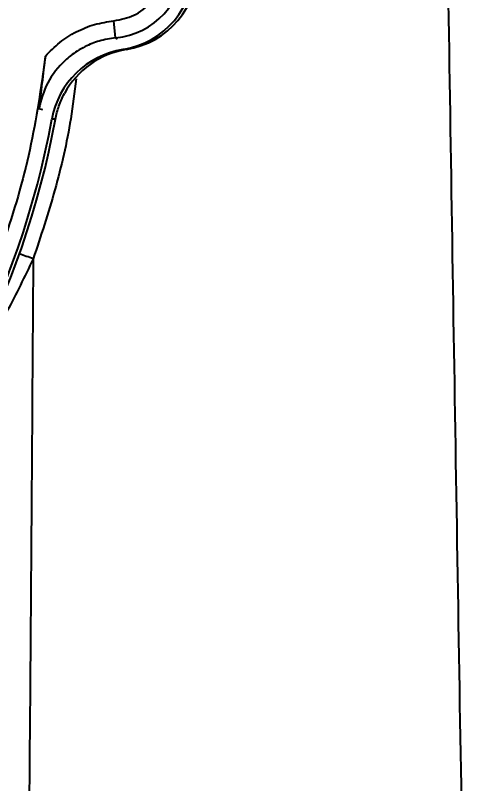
# Model space of a CAD drawing. Header units: millimetres. Extents: x 2055 to 5101, y 917 to 3070.
# Drawn here: x 3015.9 to 3068, y 2539.9 to 2629.2 of the extents above; entities that cross this region are included whole.
import ezdxf

# ---------------------------------------------------------------- set-up
doc = ezdxf.new("R2010")
doc.units = ezdxf.units.MM
doc.layers.add('AM_5', color=3, linetype='Continuous', lineweight=25)
doc.styles.add('SLDTEXTSTYLE1', font='txt.shx', dxfattribs={"width": 0.7, "bigfont": 'gbcbig.shx'})
doc.dimstyles.new('SLDDIMSTYLE12$0', dxfattribs={"dimtxt": 12, "dimasz": 10, "dimexe": 0, "dimexo": 0.0625, "dimgap": 0.875, "dimtad": 1, "dimdec": 1, "dimlfac": 1.8, "dimrnd": 1e-09, "dimzin": 12, "dimdsep": 46, "dimtxsty": 'SLDTEXTSTYLE1', "dimcen": 0.09, "dimdle": 8.16, "dimclrd": 3, "dimclre": 3, "dimadec": 0, "dimazin": 3, "dimtfac": 1, "dimtdec": 1, "dimtofl": 0, "dimtmove": 0, "dimatfit": 3, "dimfxl": 0, "dimfrac": 2, "dimtolj": 1, "dimlwd": 5, "dimlwe": 5, "dimarcsym": 0})

# ---------------------------------------------------------------- blocks, each defined once
blk = doc.blocks.new('*D56')
at = {"layer": 'AM_5', "color": 3, "lineweight": 5, "transparency": 16777216}
blk.add_line((3029.97, 2850.879), (2635.57, 2850.879), dxfattribs=at)
at = {"layer": 'AM_5', "color": 3, "linetype": 'Continuous', "lineweight": 5, "transparency": 16777216}
for p, q in [((2635.57, 2840.879), (2635.57, 2527.093)), ((3041.646, 2517.093), (2635.57, 2517.093))]:
    blk.add_line(p, q, dxfattribs=at)
at = {"layer": 'AM_5', "color": 3, "transparency": 16777216}
for points in [[(2633.904, 2840.879), (2637.237, 2840.879), (2635.57, 2850.879)], [(2633.904, 2527.093), (2637.237, 2527.093), (2635.57, 2517.093)]]:
    blk.add_solid(points, dxfattribs=at)
at = {"layer": 'Defpoints', "color": 0, "transparency": 16777216}
for p in [(3030.032, 2850.879), (2635.57, 2517.093), (3041.708, 2517.093)]:
    blk.add_point(p, dxfattribs=at)
at = {"layer": 'AM_5', "color": 0, "transparency": 16777216, "insert": (2620.981, 2683.986), "char_height": 12, "attachment_point": 5, "rotation": 90, "style": 'SLDTEXTSTYLE1'}
blk.add_mtext('\\A1;{\\H2.28571x;335}', dxfattribs=at)

msp = doc.modelspace()

# ---------------------------------------------------------------- linework, layer by layer
at = {"color": 7, "linetype": 'Continuous', "lineweight": 25}
for p, q in [((3027.51, 2626.557), (3027.321, 2628.548)), ((3027.73, 2626.426), (3027.51, 2626.557)), ((3028.749, 2625.208), (3028.333, 2625.208)), ((3019.051, 2618.219), (3018.592, 2618.325)), ((3020.522, 2617.131), (3020.106, 2617.131))]:
    msp.add_line(p, q, dxfattribs=at)
for centre, radius, start, end in [((3026.725, 2635.058), 9.98, 279.27074, 80.72926), ((3027.141, 2635.058), 9.98, 279.27074, 80.72926), ((3026.689, 2635.233), 8.715, 275.40246, 84.59754), ((3029.943, 2615.339), 10, 99.26996, 169.67431), ((3030.36, 2615.339), 10, 99.26957, 151.59845), ((2921.727, 2635.055), 99.998, 280.32817, 349.67428), ((2922.144, 2635.055), 99.998, 280.32817, 349.67428), ((3007.383, 2573.52), 29.324, 68.90583, 72.24634)]:
    msp.add_arc(centre, radius, start, end, dxfattribs=at)
for points, knots in [([(3068.034, 2517.058), (3067.694, 2537.151), (3067.023, 2576.859), (3066.401, 2616.569), (3066.094, 2636.185)], [0, 0, 0, 0, 0.5060286, 1, 1, 1, 1]), ([(3027.321, 2628.548), (3028.111, 2628.704), (3029.747, 2629.03), (3031.725, 2630.626), (3032.878, 2632.172), (3033.031, 2633.139), (3033.05, 2633.264)], [0, 0, 0, 0, 0.302745, 0.627355, 0.951964, 1, 1, 1, 1]), ([(3019.363, 2624.444), (3019.897, 2624.996), (3020.961, 2626.098), (3022.918, 2627.318), (3025.047, 2628.204), (3026.562, 2628.433), (3027.321, 2628.548)], [0, 0, 0, 0, 0.250755, 0.499989, 0.749233, 1, 1, 1, 1]), ([(3027.51, 2626.557), (3026.869, 2626.46), (3025.645, 2626.276), (3024.166, 2625.674), (3023.077, 2625.058), (3022.311, 2624.516), (3021.023, 2623.422), (3019.444, 2621.463), (3018.872, 2619.356), (3018.592, 2618.325)], [0, 0, 0, 0, 0.149059, 0.284487, 0.365254, 0.437408, 0.500452, 0.755468, 1, 1, 1, 1]), ([(3018.592, 2618.325), (3018.729, 2619.296), (3019.002, 2621.229), (3019.243, 2623.376), (3019.363, 2624.444)], [0, 0, 0, 0, 0.502443, 1, 1, 1, 1]), ([(3022.94, 2621.787), (3022.743, 2620.237), (3022.191, 2615.895), (3020.575, 2608.876), (3018.816, 2603.545), (3017.937, 2600.879)], [0, 0, 0, 0, 0.2172722, 0.6086414, 1, 1, 1, 1]), ([(3020.522, 2617.131), (3020.638, 2617.638), (3020.812, 2618.404), (3021.201, 2619.383), (3021.443, 2619.857), (3021.564, 2620.095)], [0, 0, 0, 0, 0.493555, 0.745969, 1, 1, 1, 1]), ([(3017.937, 2600.879), (3016.953, 2598.841), (3014.971, 2594.735), (3011.734, 2589.359), (3009.254, 2585.594), (3008.02, 2583.929), (3007.743, 2583.555)], [0, 0, 0, 0, 0.3351097, 0.675181, 0.9269218, 1, 1, 1, 1]), ([(3017.937, 2600.879), (3017.841, 2586.811), (3017.649, 2558.871), (3017.422, 2530.93), (3017.31, 2517.058)], [0, 0, 0, 0, 0.503486, 1, 1, 1, 1])]:
    msp.add_open_spline(points, degree=3, knots=knots, dxfattribs=at)
msp.add_open_spline([(3019.363, 2624.444), (3018.839, 2620.792), (3017.791, 2613.489), (3014.671, 2602.846), (3010.463, 2592.603), (3005.108, 2582.902), (2998.703, 2573.863), (2991.322, 2565.601), (2983.06, 2558.22), (2974.021, 2551.815), (2964.32, 2546.46), (2954.077, 2542.252), (2943.434, 2539.132), (2936.13, 2538.084), (2932.479, 2537.56)], degree=3, dxfattribs=at)

# ---------------------------------------------------------------- dimensions: what is measured, and where the dimension line sits
at = {"layer": 'AM_5'}
dim = msp.add_linear_dim(base=(2635.57, 2517.093), p1=(3030.032, 2850.879), p2=(3041.708, 2517.093), angle=90, text='{\\H2.28571x;335}', dimstyle='SLDDIMSTYLE12$0', override={"dimlfac": 1}, dxfattribs=at)
dim.commit()
dim.dimension.update_dxf_attribs({"geometry": '*D56', "text_midpoint": (2620.981, 2683.986)})

doc.saveas('drawing.dxf')
